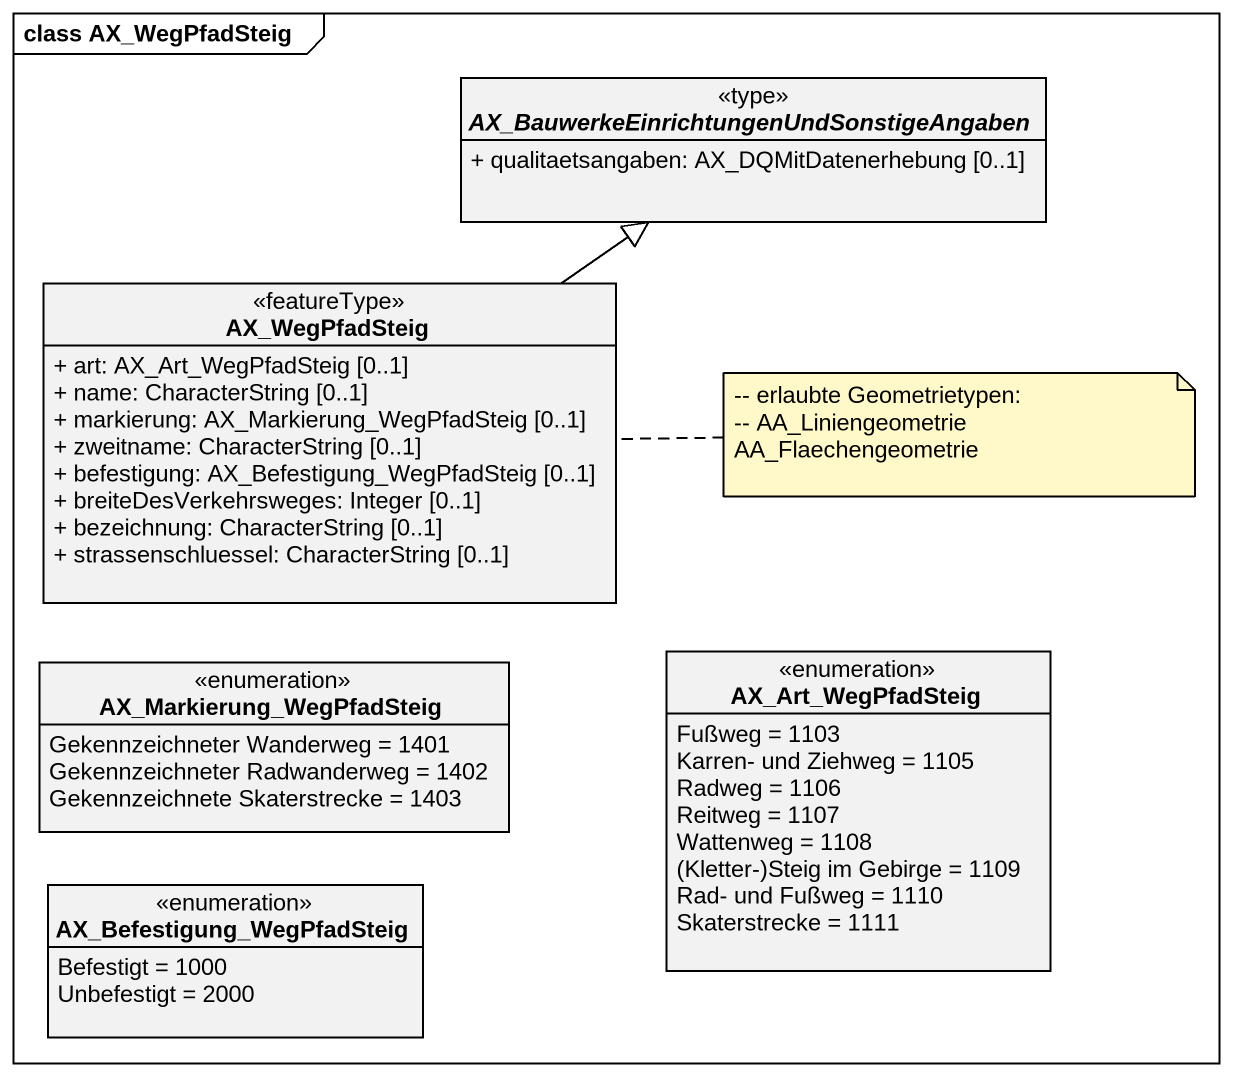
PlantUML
@startuml
mainframe class AX_WegPfadSteig
hide circle
hide empty members
skinparam classAttributeIconSize 0
abstract class "AX_BauwerkeEinrichtungenUndSonstigeAngaben" as AX_BauwerkeEinrichtungenUndS <<type>> {
  + qualitaetsangaben: AX_DQMitDatenerhebung [0..1]
}
class AX_WegPfadSteig <<featureType>> {
  + art: AX_Art_WegPfadSteig [0..1]
  + name: CharacterString [0..1]
  + markierung: AX_Markierung_WegPfadSteig [0..1]
  + zweitname: CharacterString [0..1]
  + befestigung: AX_Befestigung_WegPfadSteig [0..1]
  + breiteDesVerkehrsweges: Integer [0..1]
  + bezeichnung: CharacterString [0..1]
  + strassenschluessel: CharacterString [0..1]
}
enum AX_Markierung_WegPfadSteig {
  Gekennzeichneter Wanderweg = 1401
  Gekennzeichneter Radwanderweg = 1402
  Gekennzeichnete Skaterstrecke = 1403
}
enum AX_Art_WegPfadSteig {
  Fußweg = 1103
  Karren- und Ziehweg = 1105
  Radweg = 1106
  Reitweg = 1107
  Wattenweg = 1108
  {field} (Kletter-)Steig im Gebirge = 1109
  Rad- und Fußweg = 1110
  Skaterstrecke = 1111
}
enum AX_Befestigung_WegPfadSteig {
  Befestigt = 1000
  Unbefestigt = 2000
}
AX_WegPfadSteig -up-|> AX_BauwerkeEinrichtungenUndS
note right of AX_WegPfadSteig
  ~-- erlaubte Geometrietypen:
  ~-- AA_Liniengeometrie AA_Flaechengeometrie
end note
@enduml
